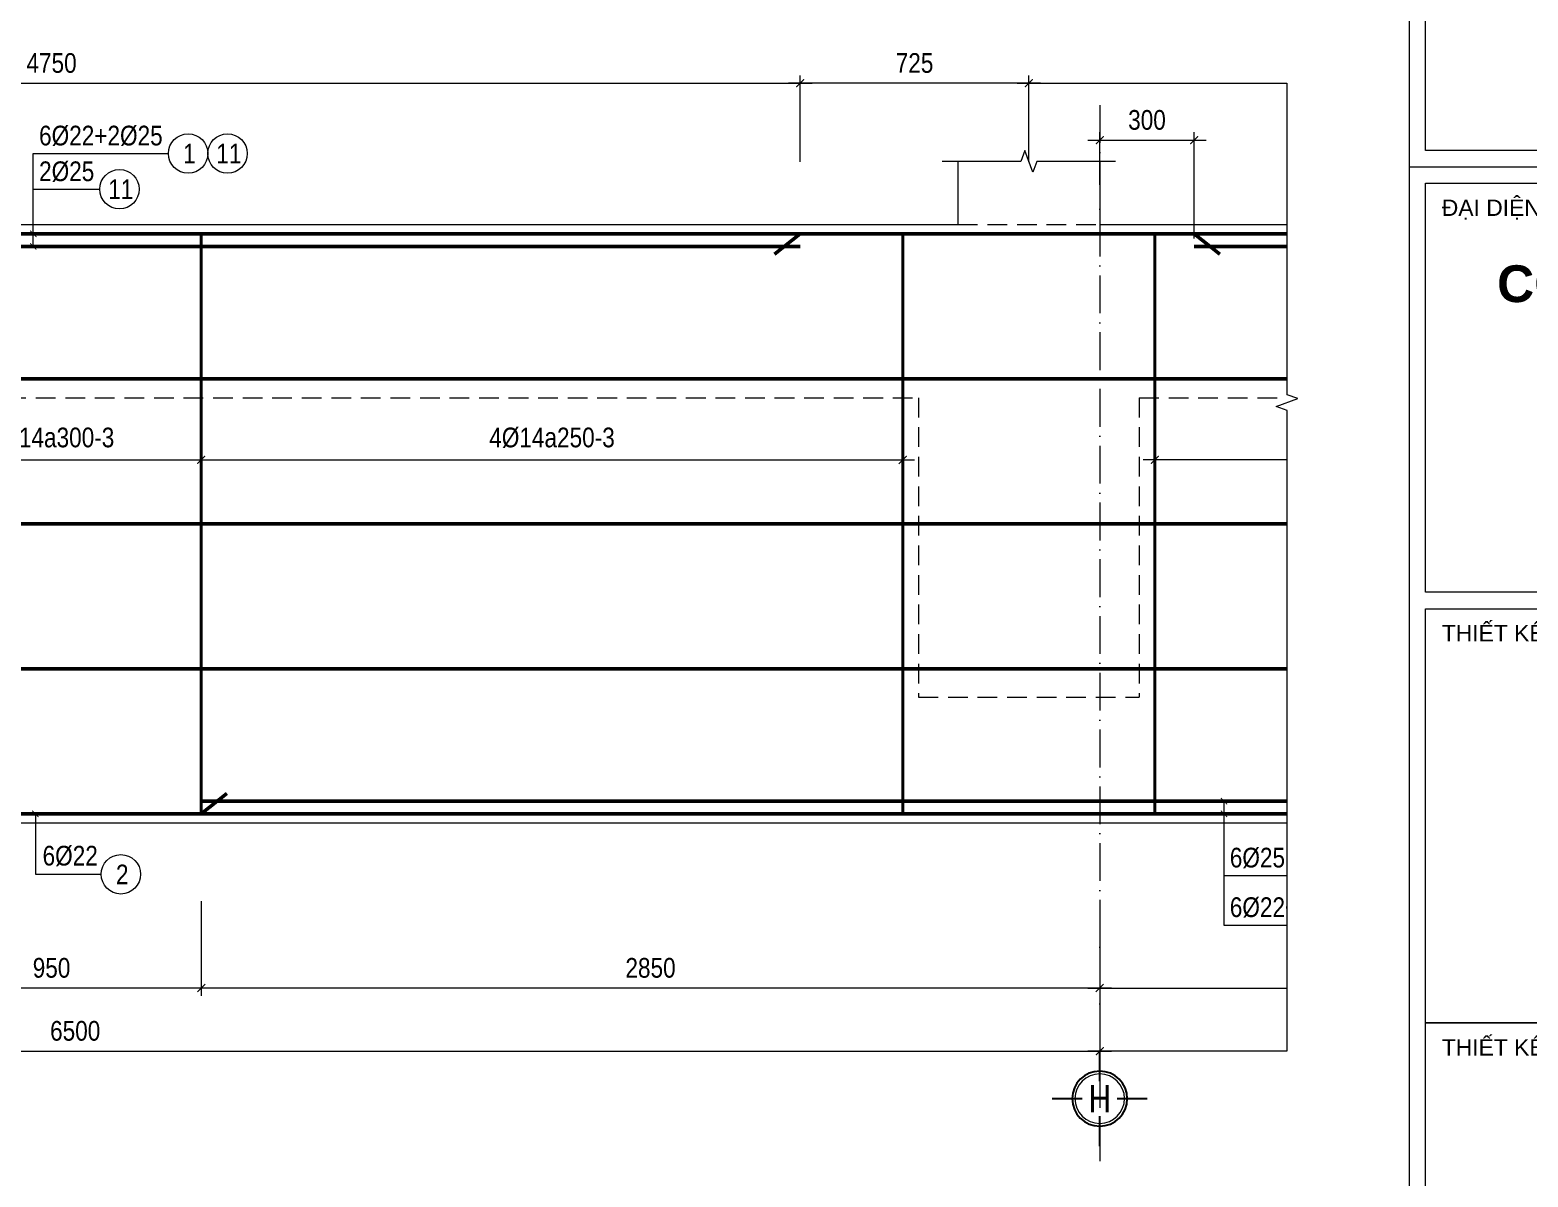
# Model space of a CAD drawing. Header units: millimetres. Extents: x 3014920 to 3563667, y -1638653 to -1356471.
# Drawn here: x 3359075 to 3363827, y -1593573 to -1589934 of the extents above; entities that cross this region are included whole.
import ezdxf
from ezdxf.enums import TextEntityAlignment as Align
from ezdxf.xclip import XClip

# ---------------------------------------------------------------- set-up
doc = ezdxf.new("R2010")
doc.units = ezdxf.units.MM
doc.header["$MEASUREMENT"] = 0
doc.header["$XCLIPFRAME"] = 0
doc.header["$PDMODE"] = 2
for name, pattern in [('6 TANG DIEN HINH 14-15$0$ACAD_ISO10W100', [18, 12, -3, 0, -3]), ('ACAD_ISO04W100', [30, 24, -3, 0, -3]), ('HIDDEN', [0.375, 0.25, -0.125])]:
    doc.linetypes.add(name, pattern=pattern)
doc.layers.get('0').update_dxf_attribs({"lineweight": 9})
doc.layers.get('Defpoints').update_dxf_attribs({"color": 10, "lineweight": 0})
for name, color, linetype, lineweight in [('2', 2, 'Continuous', 20), ('CDAI', 21, 'Continuous', 40), ('CTHEP', 50, 'Continuous', 50), ('DBAO', 90, 'Continuous', 13), ('DGIONG', 130, 'Continuous', 13), ('KTH', 154, 'Continuous', 9), ('Net khuat', 8, 'HIDDEN', 13), ('TEXT', 7, 'Continuous', 15), ('TRUC', 251, 'ACAD_ISO04W100', 9)]:
    doc.layers.add(name, color=color, linetype=linetype, lineweight=lineweight)
doc.layers.add('8', color=8, linetype='Continuous')
doc.styles.add('CHG_XX_Khung ten$0$A1 BORDER$0$ARIAL', font='arial.ttf')
doc.styles.add('CHG_XX_Khung ten$0$A1 BORDER$0$Title Block DD$0$ARIAL', font='arial.ttf')
doc.styles.add('CHG_XX_Khung ten$0$A1 BORDER$0$Title Block DD$0$Arial - Bold', font='arialbd.ttf', dxfattribs={"height": 2.5})
doc.styles.add('HELVECONDENSE', font='VHELVCN_0.TTF')
doc.styles.add('Star-HelCon', font='VHELVCN_0.TTF')
doc.styles.add('TTP-HelCon', font='VHELVCN_0.TTF')
doc.styles.add('VNI-HELVE-CONDENSE', font='VHELVCN_0.TTF')
doc.dimstyles.new('kc-25', dxfattribs={"dimtxt": 62.5, "dimasz": 20, "dimexe": 20, "dimexo": 50, "dimgap": 25, "dimtad": 3, "dimdec": 0, "dimzin": 0, "dimdsep": 46, "dimtxsty": 'VNI-HELVE-CONDENSE', "dimblk": 'DIM', "dimcen": 2.5, "dimclrd": 256, "dimclre": 154, "dimclrt": 7, "dimaunit": 1, "dimadec": 0, "dimazin": 0, "dimtfac": 1, "dimtdec": 0, "dimtix": 1, "dimtmove": 0, "dimatfit": 3, "dimldrblk": 'DOT', "dimfxl": 1, "dimtolj": 1, "dimtzin": 0, "dimarcsym": 0})
doc.dimstyles.new('TTP-25', dxfattribs={"dimscale": 25, "dimtxt": 2.5, "dimasz": 1, "dimexe": 1, "dimexo": 1, "dimgap": 0.09, "dimtad": 0, "dimdec": 4, "dimrnd": 1, "dimzin": 9, "dimdsep": 46, "dimtxsty": 'TTP-HelCon', "dimblk": 'ARCHTICK', "dimcen": 0.09, "dimdle": 1.5, "dimclrd": 256, "dimclre": 256, "dimclrt": 7, "dimadec": 0, "dimazin": 0, "dimtfac": 1, "dimtdec": 4, "dimtmove": 0, "dimatfit": 3, "dimldrblk": 'ARCHTICK', "dimfxl": 1, "dimtvp": 1, "dimtolj": 1, "dimtzin": 0, "dimarcsym": 0})

# ---------------------------------------------------------------- blocks, each defined once
blk = doc.blocks.new('2X-29')
at = {"layer": 'CTHEP'}
for p, q in [((32130.8927, -465), (360.43806, -465)), ((32130.8927, -925), (390.43806, -925)), ((32130.8927, -1385), (390.43806, -1385))]:
    blk.add_line(p, q, dxfattribs=at)
at = {"layer": 'CTHEP', "elevation": 0}
blk.add_lwpolyline([(289.97982, -504.86181), (289.97982, -5), (32200.89431, -5), (32200.89431, -504.98415)], dxfattribs=at)
blk = doc.blocks.new('dau truc')
blk.add_circle((0, 0), 180)
at = {"layer": '8'}
for p, q in [((0, 127), (0, 345)), ((-127, 0), (-345, 0)), ((345, 0), (127, 0)), ((0, -345), (0, -127))]:
    blk.add_line(p, q, dxfattribs=at)
blk.add_circle((0, 0), 200, dxfattribs=at)
at = {"layer": 'TEXT', "style": 'HELVECONDENSE'}
blk.add_attdef('A', text='', height=233, dxfattribs=at).set_placement((0, 0), align=Align.MIDDLE)
blk = doc.blocks.new('_ArchTick')
at = {"color": 0, "linetype": 'ByBlock', "const_width": 0.15}
blk.add_lwpolyline([(-0.5, -0.5), (0.5, 0.5)], dxfattribs=at)
blk = doc.blocks.new('*D2234')
at = {"layer": 'Defpoints', "color": 0, "transparency": 16777216}
for p in [(21150, -2885), (27650, -2885), (27650, -3085)]:
    blk.add_point(p, dxfattribs=at)
at = {"layer": 'KTH', "lineweight": -2, "transparency": 16777216}
for p, q in [((21150, -2910), (21150, -3110)), ((27650, -2910), (27650, -3110)), ((21112.5, -3085), (27687.5, -3085))]:
    blk.add_line(p, q, dxfattribs=at)
at = {"layer": 'KTH', "lineweight": -2, "transparency": 16777216, "xscale": 25, "yscale": 25, "zscale": 25, "rotation": 180}
blk.add_blockref('_ArchTick', (21150, -3085), dxfattribs=at)
at = {"layer": 'KTH', "lineweight": -2, "transparency": 16777216, "xscale": 25, "yscale": 25, "zscale": 25}
blk.add_blockref('_ArchTick', (27650, -3085), dxfattribs=at)
at = {"layer": 'KTH', "color": 7, "transparency": 16777216, "insert": (24400, -3021.1), "char_height": 62.5, "attachment_point": 5, "style": 'TTP-HelCon'}
blk.add_mtext('\\A1;6500', dxfattribs=at)
blk = doc.blocks.new('*D2197')
at = {"layer": 'Defpoints', "color": 0, "transparency": 16777216}
for p in [(23850, -2584), (24800, -2584), (23850, -2885)]:
    blk.add_point(p, dxfattribs=at)
at = {"layer": 'KTH', "lineweight": -2, "transparency": 16777216}
for p, q in [((23850, -2609), (23850, -2910)), ((24800, -2609), (24800, -2910)), ((24837.5, -2885), (23812.5, -2885))]:
    blk.add_line(p, q, dxfattribs=at)
at = {"layer": 'KTH', "lineweight": -2, "transparency": 16777216, "xscale": 25, "yscale": 25, "zscale": 25, "rotation": 180}
blk.add_blockref('_ArchTick', (23850, -2885), dxfattribs=at)
at = {"layer": 'KTH', "lineweight": -2, "transparency": 16777216, "xscale": 25, "yscale": 25, "zscale": 25}
blk.add_blockref('_ArchTick', (24800, -2885), dxfattribs=at)
at = {"layer": 'KTH', "color": 7, "transparency": 16777216, "insert": (24325, -2821.2), "char_height": 62.5, "attachment_point": 5, "style": 'TTP-HelCon'}
blk.add_mtext('\\A1;950', dxfattribs=at)
blk = doc.blocks.new('*D2198')
at = {"layer": 'Defpoints', "color": 0, "transparency": 16777216}
for p in [(24800, -2584), (27650, -2584), (24800, -2885)]:
    blk.add_point(p, dxfattribs=at)
at = {"layer": 'KTH', "lineweight": -2, "transparency": 16777216}
for p, q in [((24800, -2609), (24800, -2910)), ((27650, -2609), (27650, -2910)), ((27687.5, -2885), (24762.5, -2885))]:
    blk.add_line(p, q, dxfattribs=at)
at = {"layer": 'KTH', "lineweight": -2, "transparency": 16777216, "xscale": 25, "yscale": 25, "zscale": 25, "rotation": 180}
blk.add_blockref('_ArchTick', (24800, -2885), dxfattribs=at)
at = {"layer": 'KTH', "lineweight": -2, "transparency": 16777216, "xscale": 25, "yscale": 25, "zscale": 25}
blk.add_blockref('_ArchTick', (27650, -2885), dxfattribs=at)
at = {"layer": 'KTH', "color": 7, "transparency": 16777216, "insert": (26225, -2821.2), "char_height": 62.5, "attachment_point": 5, "style": 'TTP-HelCon'}
blk.add_mtext('\\A1;2850', dxfattribs=at)
blk = doc.blocks.new('*D2200')
at = {"layer": 'Defpoints', "color": 0, "transparency": 16777216}
for p in [(27650, -2584), (33500, -2584), (33500, -2885)]:
    blk.add_point(p, dxfattribs=at)
at = {"layer": 'KTH', "lineweight": -2, "transparency": 16777216}
for p, q in [((27650, -2609), (27650, -2910)), ((33500, -2609), (33500, -2910)), ((27612.5, -2885), (33537.5, -2885))]:
    blk.add_line(p, q, dxfattribs=at)
at = {"layer": 'KTH', "lineweight": -2, "transparency": 16777216, "xscale": 25, "yscale": 25, "zscale": 25, "rotation": 180}
blk.add_blockref('_ArchTick', (27650, -2885), dxfattribs=at)
at = {"layer": 'KTH', "lineweight": -2, "transparency": 16777216, "xscale": 25, "yscale": 25, "zscale": 25}
blk.add_blockref('_ArchTick', (33500, -2885), dxfattribs=at)
at = {"layer": 'KTH', "color": 7, "transparency": 16777216, "insert": (30575, -2821.2), "char_height": 62.5, "attachment_point": 5, "style": 'TTP-HelCon'}
blk.add_mtext('\\A1;5850', dxfattribs=at)
blk = doc.blocks.new('*D2210')
at = {"layer": 'Defpoints', "color": 0, "transparency": 16777216}
for p in [(23850, -1012), (24800, -1012), (24800, -1209.1)]:
    blk.add_point(p, dxfattribs=at)
at = {"layer": 'KTH', "lineweight": -2, "transparency": 16777216}
for p, q in [((23850, -1037), (23850, -1234.1)), ((24800, -1037), (24800, -1234.1)), ((23812.5, -1209.1), (24837.5, -1209.1))]:
    blk.add_line(p, q, dxfattribs=at)
at = {"layer": 'KTH', "lineweight": -2, "transparency": 16777216, "xscale": 25, "yscale": 25, "zscale": 25, "rotation": 180}
blk.add_blockref('_ArchTick', (23850, -1209.1), dxfattribs=at)
at = {"layer": 'KTH', "lineweight": -2, "transparency": 16777216, "xscale": 25, "yscale": 25, "zscale": 25}
blk.add_blockref('_ArchTick', (24800, -1209.1), dxfattribs=at)
at = {"layer": 'KTH', "color": 7, "transparency": 16777216, "insert": (24325, -1139.2), "char_height": 62.5, "attachment_point": 5, "style": 'TTP-HelCon'}
blk.add_mtext('\\A1;4Þ14a300-3', dxfattribs=at)
blk = doc.blocks.new('DIM')
h = blk.add_hatch(color=1)
h.paths.add_polyline_path([(0.49, 0.29, 1), (0.29, 0.49), (-0.19, 0), (0.19, 0)])
h.paths.add_polyline_path([(0.19, 0), (-0.19, 0), (-0.49, -0.29, 1), (-0.29, -0.49)])
at = {"color": 9}
for p, q in [((-0.19, 0), (-1.5, 0)), ((0.19, 0), (1.5, 0))]:
    blk.add_line(p, q, dxfattribs=at)
at = {"color": 1}
for p, q in [((-0.49, -0.29), (0.29, 0.49)), ((-0.29, -0.49), (0.49, 0.29)), ((-0.19, 0), (0.19, 0))]:
    blk.add_line(p, q, dxfattribs=at)
blk.add_arc((-0.39, -0.39), 0.138, 135, 315, dxfattribs=at)
blk = doc.blocks.new('*D2211')
at = {"layer": 'Defpoints', "color": 0, "transparency": 16777216}
for p in [(27825, -1012), (30475, -1012), (27825, -1209.1)]:
    blk.add_point(p, dxfattribs=at)
at = {"layer": 'KTH', "lineweight": -2, "transparency": 16777216}
for p, q in [((27825, -1037), (27825, -1234.1)), ((30475, -1037), (30475, -1234.1)), ((30512.5, -1209.1), (27787.5, -1209.1))]:
    blk.add_line(p, q, dxfattribs=at)
at = {"layer": 'KTH', "lineweight": -2, "transparency": 16777216, "xscale": 25, "yscale": 25, "zscale": 25, "rotation": 180}
blk.add_blockref('_ArchTick', (27825, -1209.1), dxfattribs=at)
at = {"layer": 'KTH', "lineweight": -2, "transparency": 16777216, "xscale": 25, "yscale": 25, "zscale": 25}
blk.add_blockref('_ArchTick', (30475, -1209.1), dxfattribs=at)
at = {"layer": 'KTH', "color": 7, "transparency": 16777216, "insert": (29150, -1139.2), "char_height": 62.5, "attachment_point": 5, "style": 'TTP-HelCon'}
blk.add_mtext('\\A1;4Þ14a250-3', dxfattribs=at)
blk = doc.blocks.new('*D2213')
at = {"layer": 'Defpoints', "color": 0, "transparency": 16777216}
for p in [(26700, -14.1), (21950, -288.1), (26700, -288.1)]:
    blk.add_point(p, dxfattribs=at)
at = {"layer": 'KTH', "lineweight": -2, "transparency": 16777216}
for p, q in [((21950, -263.1), (21950, 10.9)), ((26700, -263.1), (26700, 10.9)), ((21912.5, -14.1), (26737.5, -14.1))]:
    blk.add_line(p, q, dxfattribs=at)
at = {"layer": 'KTH', "lineweight": -2, "transparency": 16777216, "xscale": 25, "yscale": 25, "zscale": 25, "rotation": 180}
blk.add_blockref('_ArchTick', (21950, -14.1), dxfattribs=at)
at = {"layer": 'KTH', "lineweight": -2, "transparency": 16777216, "xscale": 25, "yscale": 25, "zscale": 25}
blk.add_blockref('_ArchTick', (26700, -14.1), dxfattribs=at)
at = {"layer": 'KTH', "color": 7, "transparency": 16777216, "insert": (24325, 49.7), "char_height": 62.5, "attachment_point": 5, "style": 'TTP-HelCon'}
blk.add_mtext('\\A1;4750', dxfattribs=at)
blk = doc.blocks.new('*D2215')
at = {"layer": 'Defpoints', "color": 0, "transparency": 16777216}
for p in [(30875, -14.1), (27425, -288.1), (30875, -288.1)]:
    blk.add_point(p, dxfattribs=at)
at = {"layer": 'KTH', "lineweight": -2, "transparency": 16777216}
for p, q in [((27425, -263.1), (27425, 10.9)), ((30875, -263.1), (30875, 10.9)), ((27387.5, -14.1), (30912.5, -14.1))]:
    blk.add_line(p, q, dxfattribs=at)
at = {"layer": 'KTH', "lineweight": -2, "transparency": 16777216, "xscale": 25, "yscale": 25, "zscale": 25, "rotation": 180}
blk.add_blockref('_ArchTick', (27425, -14.1), dxfattribs=at)
at = {"layer": 'KTH', "lineweight": -2, "transparency": 16777216, "xscale": 25, "yscale": 25, "zscale": 25}
blk.add_blockref('_ArchTick', (30875, -14.1), dxfattribs=at)
at = {"layer": 'KTH', "color": 7, "transparency": 16777216, "insert": (29150, 49.7), "char_height": 62.5, "attachment_point": 5, "style": 'TTP-HelCon'}
blk.add_mtext('\\A1;3450', dxfattribs=at)
blk = doc.blocks.new('*D2220')
at = {"layer": 'Defpoints', "color": 0, "transparency": 16777216}
for p in [(27650, -2885), (37150, -2885), (27650, -3085)]:
    blk.add_point(p, dxfattribs=at)
at = {"layer": 'KTH', "lineweight": -2, "transparency": 16777216}
for p, q in [((27650, -2910), (27650, -3110)), ((37150, -2910), (37150, -3110)), ((37187.5, -3085), (27612.5, -3085))]:
    blk.add_line(p, q, dxfattribs=at)
at = {"layer": 'KTH', "lineweight": -2, "transparency": 16777216, "xscale": 25, "yscale": 25, "zscale": 25, "rotation": 180}
blk.add_blockref('_ArchTick', (27650, -3085), dxfattribs=at)
at = {"layer": 'KTH', "lineweight": -2, "transparency": 16777216, "xscale": 25, "yscale": 25, "zscale": 25}
blk.add_blockref('_ArchTick', (37150, -3085), dxfattribs=at)
at = {"layer": 'KTH', "color": 7, "transparency": 16777216, "insert": (32400, -3021.1), "char_height": 62.5, "attachment_point": 5, "style": 'TTP-HelCon'}
blk.add_mtext('\\A1;9500', dxfattribs=at)
blk = doc.blocks.new('*D2182')
at = {"layer": 'Defpoints', "color": 0, "transparency": 16777216}
for p in [(24800, -1012), (27025, -1012), (27025, -1209.1)]:
    blk.add_point(p, dxfattribs=at)
at = {"layer": 'KTH', "lineweight": -2, "transparency": 16777216}
for p, q in [((24800, -1037), (24800, -1234.1)), ((27025, -1037), (27025, -1234.1)), ((24762.5, -1209.1), (27062.5, -1209.1))]:
    blk.add_line(p, q, dxfattribs=at)
at = {"layer": 'KTH', "lineweight": -2, "transparency": 16777216, "xscale": 25, "yscale": 25, "zscale": 25, "rotation": 180}
blk.add_blockref('_ArchTick', (24800, -1209.1), dxfattribs=at)
at = {"layer": 'KTH', "lineweight": -2, "transparency": 16777216, "xscale": 25, "yscale": 25, "zscale": 25}
blk.add_blockref('_ArchTick', (27025, -1209.1), dxfattribs=at)
at = {"layer": 'KTH', "color": 7, "transparency": 16777216, "insert": (25912.5, -1139.2), "char_height": 62.5, "attachment_point": 5, "style": 'TTP-HelCon'}
blk.add_mtext('\\A1;4Þ14a250-3', dxfattribs=at)
blk = doc.blocks.new('*D2183')
at = {"layer": 'Defpoints', "color": 0, "transparency": 16777216}
for p in [(26700, -14.1), (26700, -288.1), (27425, -288.1)]:
    blk.add_point(p, dxfattribs=at)
at = {"layer": 'KTH', "lineweight": -2, "transparency": 16777216}
for p, q in [((26700, -263.1), (26700, 10.9)), ((27425, -263.1), (27425, 10.9)), ((27462.5, -14.1), (26662.5, -14.1))]:
    blk.add_line(p, q, dxfattribs=at)
at = {"layer": 'KTH', "lineweight": -2, "transparency": 16777216, "xscale": 25, "yscale": 25, "zscale": 25, "rotation": 180}
blk.add_blockref('_ArchTick', (26700, -14.1), dxfattribs=at)
at = {"layer": 'KTH', "lineweight": -2, "transparency": 16777216, "xscale": 25, "yscale": 25, "zscale": 25}
blk.add_blockref('_ArchTick', (27425, -14.1), dxfattribs=at)
at = {"layer": 'KTH', "color": 7, "transparency": 16777216, "insert": (27062.5, 49.7), "char_height": 62.5, "attachment_point": 5, "style": 'TTP-HelCon'}
blk.add_mtext('\\A1;725', dxfattribs=at)
blk = doc.blocks.new('*D2175')
at = {"layer": 'Defpoints', "color": 0, "transparency": 16777216}
for p in [(27949.7, -194.8), (27650, -362), (27949.7, -532)]:
    blk.add_point(p, dxfattribs=at)
at = {"layer": 'KTH', "lineweight": -2, "transparency": 16777216}
for p, q in [((27650, -337), (27650, -169.8)), ((27949.7, -507), (27949.7, -169.8)), ((27612.5, -194.8), (27987.2, -194.8))]:
    blk.add_line(p, q, dxfattribs=at)
at = {"layer": 'KTH', "lineweight": -2, "transparency": 16777216, "xscale": 25, "yscale": 25, "zscale": 25, "rotation": 180}
blk.add_blockref('_ArchTick', (27650, -194.8), dxfattribs=at)
at = {"layer": 'KTH', "lineweight": -2, "transparency": 16777216, "xscale": 25, "yscale": 25, "zscale": 25}
blk.add_blockref('_ArchTick', (27949.7, -194.8), dxfattribs=at)
at = {"layer": 'KTH', "color": 7, "transparency": 16777216, "insert": (27799.8, -130.9), "char_height": 62.5, "attachment_point": 5, "style": 'TTP-HelCon'}
blk.add_mtext('\\A1;300', dxfattribs=at)
blk = doc.blocks.new('CHG_XX_Khung ten')
for p, q in [((687, 577), (687, 17)), ((687, 422.69), (824, 422.69))]:
    blk.add_line(p, q)
at = {"linetype": 'Continuous'}
for points in [[(689, 471), (822, 471), (822, 424.69), (689, 424.69)], [(689, 368.62), (822, 368.62), (822, 317.93), (689, 317.93)], [(689, 317.93), (822, 317.93), (822, 289.93), (689, 289.93)]]:
    blk.add_lwpolyline(points, close=True, dxfattribs=at)
for s, style, p in [('ĐẠI DIỆN CHỦ ĐẦU TƯ - ON BEHALF OF CLIENT ', 'CHG_XX_Khung ten$0$A1 BORDER$0$Title Block DD$0$ARIAL', (691, 417.69)), ('THIẾT KẾ KIẾN TRÚC - ARCHITECT', 'CHG_XX_Khung ten$0$A1 BORDER$0$ARIAL', (691, 365.62)), ('THIẾT KẾ CƠ ĐIỆN - M&E CONSULTANT', 'CHG_XX_Khung ten$0$A1 BORDER$0$ARIAL', (691, 314.93))]:
    blk.add_text(s, height=2, dxfattribs=dict(style=style)).set_placement(p, align=Align.MIDDLE_LEFT)
at = {"ltscale": 10, "insert": (755.91, 410.64), "char_height": 4.5, "width": 121.2929, "attachment_point": 2, "style": 'CHG_XX_Khung ten$0$A1 BORDER$0$Title Block DD$0$Arial - Bold', "bg_fill": 2}
blk.add_mtext('CÔNG TY CỔ PHẦN THIÊN PHÚC ĐIỀN', dxfattribs=at)
at = {"linetype": 'Continuous'}
blk.add_lwpolyline([(689, 420.69), (822, 420.69), (822, 370.62), (689, 370.62)], close=True, dxfattribs=at)
blk = doc.blocks.new('2X-27')
at = {"layer": 'CDAI'}
for points in [[(24800.00194, -492.00231), (24800.00194, -2332.0023)], [(27025.00194, -492.00231), (27025.00194, -2332.0023)], [(27825.00195, -492.00231), (27825.00195, -2332.0023)]]:
    blk.add_lwpolyline(points, dxfattribs=at)
at = {"layer": 'CTHEP'}
for p, q in [((26618.57605, -556.5278), (26700.00194, -492.00231)), ((28031.09735, -556.5278), (27949.67146, -492.00231)), ((43600.82369, -952.0023), (-1097.24346, -952.0023)), ((43600.82369, -1412.0023), (-1120, -1412.0023)), ((43590.27909, -1872.0023), (-1090, -1872.0023)), ((24881.42783, -2267.47681), (24800.00194, -2332.0023))]:
    blk.add_line(p, q, dxfattribs=at)
for points in [[(11929.54571, -492.0023), (43920.00001, -492.00231), (43920.00001, -992.23503)], [(21950.00032, -532.0023), (26700.00194, -532.0023)], [(30347.89203, -532.0023), (27949.67146, -532.0023)], [(24800.00194, -2292.0023), (33500.00945, -2292.0023)], [(-1120, -2332.0023), (43920.00001, -2332.0023)]]:
    blk.add_lwpolyline(points, dxfattribs=at)
at = {"layer": 'DBAO', "linetype": 'Continuous'}
for p, q in [((27200.00195, -262.0023), (27200.00195, -462.0023)), ((27649.99445, -262.0023), (27649.99445, -462.0023)), ((21450.00195, -462.0023), (27200.00195, -462.0023)), ((27649.99445, -462.0023), (30650.00945, -462.0023))]:
    blk.add_line(p, q, dxfattribs=at)
at = {"layer": 'DBAO', "linetype": 'Continuous', "flags": 128}
blk.add_lwpolyline([(43950, -2362.0023), (-1150, -2362.0023), (-1150, -462.0023)], dxfattribs=at)
at = {"layer": 'DGIONG', "linetype": 'Continuous', "flags": 128}
blk.add_lwpolyline([(27699.99445, -262.0023), (27449.9907, -262.0023), (27437.4907, -296.34577), (27412.4907, -227.65884), (27399.9907, -262.0023), (27149.98695, -262.0023)], dxfattribs=at)
at = {"layer": 'DGIONG'}
for centre in [(24758.20606, -237.27939), (24883.20606, -237.27939), (24540.31656, -350.56358), (24545.05441, -2524.04656)]:
    blk.add_circle(centre, 62.5, dxfattribs=at)
at = {"layer": 'Net khuat', "ltscale": 250}
for p, q in [((27200.00195, -462.0023), (27649.99445, -462.0023)), ((21650.00032, -1012.0023), (27075.00195, -1012.0023)), ((27075.00195, -1012.0023), (27075.00195, -1962.0023)), ((27775.00195, -1012.0023), (30525.00945, -1012.0023)), ((27775.00195, -1012.0023), (27775.00195, -1962.0023)), ((27075.00195, -1962.0023), (27775.00195, -1962.0023))]:
    blk.add_line(p, q, dxfattribs=at)
at = {"layer": 'TRUC', "linetype": '6 TANG DIEN HINH 14-15$0$ACAD_ISO10W100', "ltscale": 10}
blk.add_lwpolyline([(27650.00195, -83.73138), (27650.00195, -3434.59948)], dxfattribs=at)
at = {"layer": '2', "ltscale": 300}
ref = blk.add_blockref('dau truc', (27650.00195, -3235.82849), dxfattribs=dict(at, xscale=-0.4367131295148283, yscale=0.4367131295148283, zscale=0.4367131294857245))
ref.add_attrib('A', 'H', dxfattribs={"layer": 'TEXT', "height": 87.5, "style": 'HELVECONDENSE'}).set_placement((27650.00195, -3235.82849), align=Align.MIDDLE)
at = {"layer": 'TEXT', "style": 'TTP-HelCon'}
for s, p in [('6Þ22+2Þ25', (24285.39818, -211.42645, 0)), ('2Þ25', (24285.39818, -324.71063, 0)), ('6Þ22', (24296.56618, -2496.14951, 0)), ('6Þ25', (28062.53539, -2502.29965, 0)), ('6Þ22+2Þ25', (28062.53539, -2659.57358, 0))]:
    blk.add_text(s, height=62.5, dxfattribs=at).set_placement(p)
at = {"layer": 'TEXT', "style": 'Star-HelCon'}
for s, p in [('1', (24762.37272, -237.27939)), ('11', (24887.37272, -237.27939)), ('11', (24544.48322, -350.56358)), ('2', (24549.22108, -2524.04656))]:
    blk.add_text(s, height=62.5, dxfattribs=at).set_placement(p, align=Align.MIDDLE)
at = {"layer": 'KTH'}
for base, p1, p2, picture, middle in [((26700.00194, -14.12697), (21950.00032, -288.13157), (26700.00194, -288.13157), '*D2213', (24325.00113, 49.70637)), ((30875.0057, -14.12697), (27425.00569, -288.13157), (30875.0057, -288.13157), '*D2215', (29150.0057, 49.70637)), ((23850.00032, -2885.00821), (24800.00194, -2583.96395), (23850.00032, -2583.96395), '*D2197', (24325.00113, -2821.17488)), ((24800.00194, -2885.00821), (27650.00195, -2583.96395), (24800.00194, -2583.96395), '*D2198', (26225.00195, -2821.17488)), ((27650.00195, -3084.96395), (21150.00195, -2885.00821), (27650.00195, -2885.00821), '*D2234', (24400.00195, -3021.13062))]:
    dim = blk.add_linear_dim(base=base, p1=p1, p2=p2, angle=180, dimstyle='TTP-25', override={"dimtmove": 1}, dxfattribs=at)
    dim.commit()
    dim.dimension.update_dxf_attribs({"geometry": picture, "text_midpoint": middle})
for base, p1, p2, picture, middle in [((26700.001939, -14.126965), (27425.00569, -288.131573), (26700.001939, -288.131573), '*D2183', (27062.503815, 49.706368)), ((27949.67146, -194.76477), (27649.99445, -362.0023), (27949.67146, -532.0023), '*D2175', (27799.83296, -130.93144)), ((33500.00945, -2885.00821), (27650.00195, -2583.96395), (33500.00945, -2583.96395), '*D2200', (30575.0057, -2821.17488)), ((27650.00195, -3084.96395), (37150.00195, -2885.00821), (27650.00195, -2885.00821), '*D2220', (32400.00195, -3021.13062))]:
    dim = blk.add_linear_dim(base=base, p1=p1, p2=p2, dimstyle='TTP-25', override={"dimtmove": 1}, dxfattribs=at)
    dim.commit()
    dim.dimension.update_dxf_attribs({"geometry": picture, "text_midpoint": middle})
for base, p1, p2, text, picture, middle in [((24800.00194, -1209.13898), (23849.99283, -1012.0023), (24800.00194, -1012.0023), '4Þ14a300-3', '*D2210', (24324.99739, -1139.22231)), ((27025.00194, -1209.13898), (24800.00194, -1012.0023), (27025.00194, -1012.0023), '4Þ14a250-3', '*D2182', (25912.50194, -1139.22231))]:
    dim = blk.add_linear_dim(base=base, p1=p1, p2=p2, text=text, dimstyle='TTP-25', override={"dimtmove": 1}, dxfattribs=at)
    dim.commit()
    dim.dimension.update_dxf_attribs({"geometry": picture, "text_midpoint": middle})
dim = blk.add_linear_dim(base=(27824.99447, -1209.13898), p1=(30475.00944, -1012.0023), p2=(27824.99447, -1012.0023), angle=180, text='4Þ14a250-3', dimstyle='TTP-25', override={"dimtmove": 1}, dxfattribs=at)
dim.commit()
dim.dimension.update_dxf_attribs({"geometry": '*D2211', "text_midpoint": (29150.00195, -1139.22231)})
at = {"layer": 'DGIONG'}
for points in [[(24266.8863, -492.0023), (24266.88615, -237.27939), (24695.70606, -237.27939)], [(24266.88637, -532.0023), (24266.88615, -350.56358), (24477.81656, -350.56358)], [(28044.02362, -2292.00231), (28044.02336, -2528.15259), (28254.95377, -2528.15259)], [(24273.55441, -2332.00231), (24273.55415, -2524.04656), (24482.55441, -2524.04656)], [(28044.02358, -2332.0023), (28044.02336, -2685.42652), (28472.84327, -2685.42652)]]:
    blk.add_leader(points, dimstyle='kc-25', override={"dimtad": 0, "dimldrblk": 'ArchTick', "dimfxl": 100, "dimarcsym": 1}, dxfattribs=at)

msp = doc.modelspace()

# ---------------------------------------------------------------- linework, layer by layer
at = {"layer": 'DGIONG', "linetype": 'Continuous', "elevation": 0, "flags": 128}
msp.add_lwpolyline([(3363062.85141, -1593173.77618), (3363062.85163, -1591141.20687), (3363028.50816, -1591128.70687), (3363097.1951, -1591103.70687), (3363062.85163, -1591091.20687), (3363062.85144, -1590102.93919)], dxfattribs=at)

# ---------------------------------------------------------------- block references
at = {"layer": 'DBAO'}
ref = msp.add_blockref('2X-27', (3334818.73441, -1590088.81223), dxfattribs=at)
XClip(ref).set_block_clipping_path([(11544.198188289, -4231.3368673905), (28243.0337641043, 539.301314803)])
ref = msp.add_blockref('2X-29', (3358927.42883, -1591888.12872), dxfattribs=at)
XClip(ref).set_block_clipping_path([(9146.7248501644, -3849.7929370831), (25999.6062992492, 888.4190215264)])

# ---------------------------------------------------------------- next in the draw order: block references
at = {"color": 5, "xscale": 25.92478421704392, "yscale": 25.92478421704392, "zscale": 25.92478421704392}
msp.add_blockref('CHG_XX_Khung ten', (3345639.78025, -1601326.46106), dxfattribs=at)

doc.saveas('drawing.dxf')
